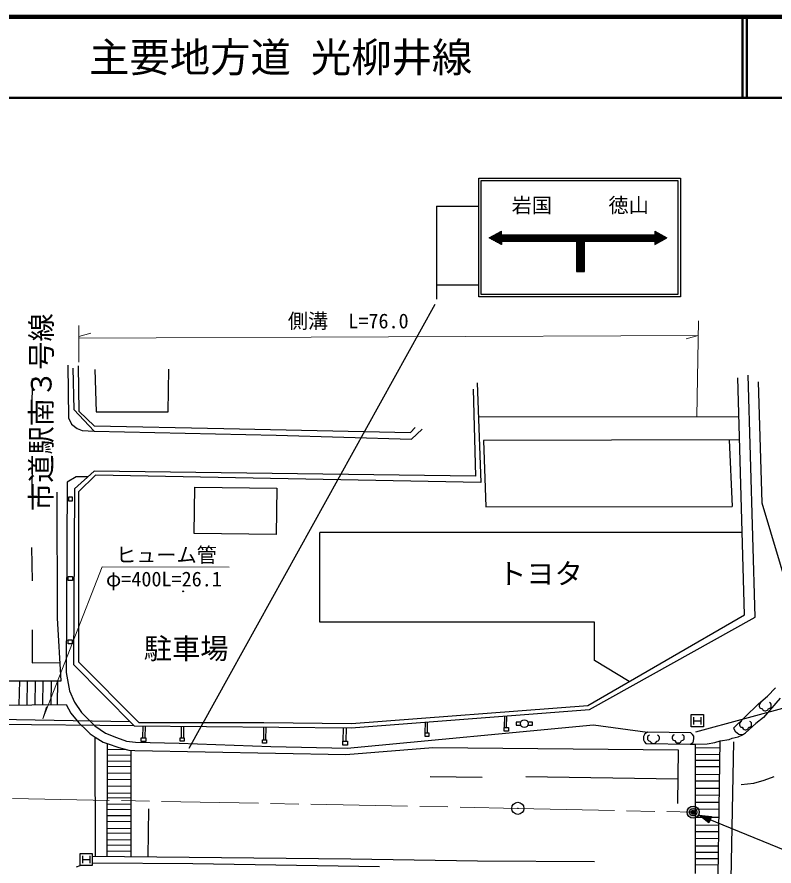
# Model space of a CAD drawing. Units: millimetres, scale not verified. Extents: x 40000 to 680000, y 20000 to 380000.
# Drawn here: x 207790 to 301642, y 274790 to 380000 of the extents above; entities that cross this region are included whole.
import ezdxf
from ezdxf.enums import TextEntityAlignment as Align

# ---------------------------------------------------------------- set-up
doc = ezdxf.new("R2010")
doc.units = ezdxf.units.MM
doc.header["$LTSCALE"] = 1000
doc.header["$PDMODE"] = 32
doc.header["$PDSIZE"] = 500
doc.linetypes.add('CHAIN', pattern=[18.5, 12, -1.5, 3.5, -1.5])
for name, color, linetype, lineweight in [('M-BGD', 7, 'Continuous', 25), ('M-BGD-EXST', 7, 'Continuous', 25), ('M-BMK', 2, 'CHAIN', 13), ('M-BMK-SRVR', 3, 'Continuous', 25), ('M-STR-HTXT', 7, 'Continuous', 13), ('M-STR-STRC', 7, 'Continuous', 25), ('M-TTL', 2, 'Continuous', 140), ('M-TTL-LINE', 7, 'Continuous', 50)]:
    doc.layers.add(name, color=color, linetype=linetype, lineweight=lineweight)
for name, color, linetype in [('M-BMK-HTXT', 7, 'Continuous'), ('M-OTRS', 6, 'Continuous'), ('M-TTL-TXT', 7, 'Continuous')]:
    doc.layers.add(name, color=color, linetype=linetype)
doc.styles.add('ＭＳ ゴシック', font='')
doc.styles.get('ＭＳ ゴシック').set_extended_font_data('MS Gothic')

msp = doc.modelspace()

# ---------------------------------------------------------------- hatches: boundary and pattern name
at = {"layer": 'M-BMK-SRVR'}
msp.add_hatch(color=256, dxfattribs=at).paths.add_polyline_path([(291021, 281914), (290987, 281866), (290954, 281809), (290928, 281753), (290899, 281674), (290885, 281620), (290872, 281537), (290869, 281420), (290879, 281331), (290896, 281256), (290918, 281189), (290948, 281122), (290991, 281048), (291028, 280996), (291078, 280940), (291129, 280891), (291196, 280839), (291242, 280811), (291330, 280767), (291394, 280744), (291512, 280717), (291602, 280710), (291666, 280711), (291722, 280717), (291777, 280727), (291820, 280737), (291858, 280749), (291912, 280770), (291970, 280797), (292001, 280815), (292062, 280856), (292122, 280904), (292164, 280945), (292210, 280999), (292247, 281052), (292287, 281120), (292314, 281180), (292338, 281248), (292357, 281331), (292366, 281410), (292368, 281466), (292362, 281558), (292348, 281632), (292329, 281700), (292305, 281761), (292278, 281817), (292261, 281846), (292242, 281876), (292201, 281932), (292168, 281970), (292114, 282023), (292040, 282080), (291983, 282115), (291935, 282140), (291892, 282158), (291817, 282183), (291748, 282198), (291655, 282209), (291605, 282210), (291512, 282202), (291433, 282187), (291358, 282163), (291296, 282137), (291243, 282109), (291200, 282082), (291152, 282047), (291106, 282008), (291070, 281972), (291042, 281940)])

# ---------------------------------------------------------------- linework, layer by layer
at = {"layer": 'M-BGD'}
for p, q in [((214115, 336864), (214171, 330332)), ((215490, 331099), (215409, 336785)), ((214708, 336470), (214850, 331358)), ((217431, 336310), (217601, 331085)), ((226519, 331085), (226632, 336367)), ((209684, 335217), (209627, 331127)), ((264851, 334685), (265305, 322326)), ((297970, 305920), (297148, 335276)), ((299291, 305631), (298451, 335611)), ((264360, 333874), (264644, 323082)), ((214850, 331358), (217352, 328685)), ((215490, 331099), (217353, 329327)), ((217601, 331085), (226519, 331085)), ((265007, 330434), (297281, 330510)), ((214171, 330332), (214569, 329537)), ((214569, 329537), (215251, 329026)), ((217353, 329327), (233451, 328996)), ((215251, 329026), (215875, 328742)), ((215875, 328742), (217352, 328685)), ((217352, 328685), (239913, 328163)), ((233451, 328996), (256581, 328505)), ((256581, 328505), (257172, 329142)), ((256692, 327697), (258041, 328904)), ((239913, 328163), (256692, 327697)), ((297363, 327595), (265639, 327523)), ((265639, 327523), (265923, 319287)), ((296098, 327592), (296453, 319358)), ((209684, 325050), (209627, 320790)), ((215109, 323033), (214018, 322351)), ((217359, 323721), (214919, 321543)), ((216588, 323033), (215109, 323033)), ((217510, 323207), (215401, 321141)), ((264644, 323082), (217359, 323721)), ((265305, 322326), (217510, 323207)), ((214018, 322351), (213887, 298768)), ((212807, 305503), (212772, 321131)), ((214919, 321543), (214800, 299757)), ((215401, 321141), (215409, 300091)), ((229762, 315993), (229840, 321751)), ((229840, 321751), (239994, 321614)), ((239994, 321614), (239916, 315856)), ((214217, 320020), (214217, 320544)), ((214217, 320544), (214624, 320544)), ((214624, 320020), (214217, 320020)), ((214624, 320544), (214624, 320020)), ((265923, 319287), (296453, 319358)), ((239916, 315856), (229762, 315993)), ((297684, 316133), (245345, 316129)), ((245345, 305012), (245345, 316129)), ((209571, 314258), (209684, 310112)), ((214155, 310179), (214155, 310652)), ((214155, 310652), (214664, 310652)), ((214664, 310652), (214664, 310179)), ((214664, 310179), (214155, 310179)), ((213261, 297733), (212807, 305503)), ((278550, 294691), (297970, 305920)), ((278769, 294194), (299291, 305631)), ((209656, 304075), (209656, 299986)), ((279373, 305012), (245345, 305012)), ((279373, 300265), (279373, 305012)), ((214156, 302331), (214156, 302825)), ((214156, 302825), (214651, 302825)), ((214651, 302331), (214156, 302331)), ((214651, 302825), (214651, 302331)), ((209656, 299986), (213129, 299992)), ((215409, 300091), (222906, 292590)), ((283702, 297670), (279373, 300265)), ((214800, 299757), (222326, 292160)), ((213887, 298768), (214319, 296488)), ((205945, 297733), (213261, 297733)), ((208085, 297733), (208041, 294749)), ((209038, 297733), (208995, 294758)), ((210038, 297733), (209995, 294768)), ((210992, 297733), (210949, 294777)), ((212037, 297733), (211994, 294787)), ((212809, 297733), (212766, 294795)), ((300825, 295856), (301814, 296874)), ((214319, 296488), (214937, 295106)), ((299720, 294896), (300825, 295856)), ((204191, 294710), (213881, 294806)), ((213881, 294806), (214473, 293715)), ((249247, 292442), (278550, 294691)), ((298033, 293238), (299720, 294896)), ((299835, 294853), (299805, 294733)), ((299805, 294733), (299805, 294613)), ((299805, 294613), (299835, 294493)), ((299925, 294973), (299835, 294853)), ((300045, 295033), (299925, 294973)), ((301185, 294973), (301065, 295033)), ((302395, 295594), (301087, 294082)), ((301275, 294853), (301185, 294973)), ((301305, 294733), (301275, 294853)), ((301275, 294493), (301305, 294613)), ((301305, 294613), (301305, 294733)), ((214473, 293715), (215472, 292533)), ((249237, 291916), (278769, 294194)), ((299835, 294493), (299895, 294403)), ((299895, 294403), (299985, 294343)), ((299985, 294343), (300105, 294313)), ((300105, 294313), (300165, 294313)), ((300165, 294313), (300195, 294223)), ((300195, 294223), (300255, 294133)), ((300255, 294133), (300375, 294043)), ((301087, 294082), (300330, 293209)), ((300375, 294043), (300495, 294013)), ((300495, 294013), (300615, 294013)), ((300615, 294013), (300705, 294043)), ((300705, 294043), (300825, 294103)), ((300825, 294103), (300885, 294163)), ((300885, 294163), (300915, 294223)), ((300915, 294223), (300945, 294313)), ((300945, 294313), (301005, 294313)), ((301005, 294313), (301125, 294343)), ((301125, 294343), (301215, 294403)), ((301215, 294403), (301275, 294493)), ((193755, 292513), (222284, 292203)), ((197218, 293096), (221776, 292715)), ((215472, 292533), (216427, 291625)), ((222906, 292590), (238407, 292582)), ((238407, 292582), (249247, 292442)), ((258392, 292622), (258371, 291280)), ((258645, 292641), (258624, 291280)), ((268227, 291947), (268250, 293382)), ((268482, 291947), (268509, 293402)), ((270250, 292635), (269690, 292635)), ((269690, 292635), (269690, 292235)), ((271690, 292635), (271130, 292635)), ((271690, 292235), (271690, 292635)), ((296608, 291872), (298033, 293238)), ((297393, 292525), (297363, 292405)), ((297483, 292645), (297393, 292525)), ((297603, 292705), (297483, 292645)), ((298743, 292645), (298623, 292705)), ((298833, 292525), (298743, 292645)), ((298863, 292405), (298833, 292525)), ((300330, 293209), (299400, 292453)), ((216427, 291625), (216881, 291170)), ((222326, 292160), (249237, 291916)), ((223385, 292150), (223361, 290670)), ((223674, 292148), (223651, 290670)), ((228153, 292107), (228130, 290670)), ((228444, 292104), (228421, 290670)), ((238365, 292014), (238340, 290434)), ((238638, 292012), (238613, 290434)), ((248227, 291925), (248200, 290252)), ((248591, 291922), (248564, 290252)), ((268198, 291519), (268198, 291947)), ((268198, 291947), (268719, 291947)), ((268719, 291519), (268198, 291519)), ((268719, 291947), (268719, 291519)), ((269690, 292235), (270250, 292235)), ((271130, 292235), (271690, 292235)), ((296608, 291872), (296870, 291406)), ((297363, 292405), (297363, 292285)), ((297363, 292285), (297393, 292165)), ((297393, 292165), (297453, 292075)), ((297453, 292075), (297543, 292015)), ((297543, 292015), (297663, 291985)), ((297663, 291985), (297723, 291985)), ((297723, 291985), (297753, 291895)), ((297753, 291895), (297813, 291805)), ((297813, 291805), (297933, 291715)), ((297933, 291715), (298053, 291685)), ((298053, 291685), (298173, 291685)), ((299400, 292453), (298120, 291290)), ((298173, 291685), (298263, 291715)), ((298263, 291715), (298383, 291775)), ((298383, 291775), (298443, 291835)), ((298443, 291835), (298473, 291895)), ((298473, 291895), (298503, 291985)), ((298503, 291985), (298563, 291985)), ((298563, 291985), (298683, 292015)), ((298683, 292015), (298773, 292075)), ((298773, 292075), (298833, 292165)), ((298833, 292165), (298863, 292285)), ((298863, 292285), (298863, 292405)), ((216881, 291170), (217491, 290776)), ((217535, 276016), (217491, 290776)), ((217491, 290776), (218490, 290140)), ((223192, 290234), (223192, 290670)), ((223192, 290670), (223773, 290670)), ((223773, 290670), (223773, 290234)), ((228026, 290270), (228026, 290670)), ((228026, 290670), (228535, 290670)), ((228535, 290670), (228535, 290270)), ((238247, 289998), (238247, 290434)), ((238247, 290434), (238719, 290434)), ((238719, 290434), (238719, 289998)), ((258398, 290838), (258398, 291280)), ((258398, 291280), (258864, 291280)), ((258864, 290838), (258398, 290838)), ((258864, 291280), (258864, 290838)), ((285613, 291180), (285467, 290831)), ((285467, 290831), (285467, 290424)), ((285467, 290424), (285584, 290192)), ((285962, 291384), (285613, 291180)), ((285976, 290821), (285946, 290701)), ((285946, 290701), (285946, 290581)), ((285946, 290581), (285976, 290461)), ((291313, 291297), (285962, 291384)), ((286066, 290941), (285976, 290821)), ((285976, 290461), (286036, 290371)), ((286186, 291001), (286066, 290941)), ((287326, 290941), (287206, 291001)), ((287416, 290821), (287326, 290941)), ((287356, 290371), (287416, 290461)), ((287446, 290701), (287416, 290821)), ((287416, 290461), (287446, 290581)), ((287446, 290581), (287446, 290701)), ((289043, 290877), (289013, 290757)), ((289013, 290757), (289013, 290637)), ((289013, 290637), (289043, 290517)), ((289133, 290997), (289043, 290877)), ((289043, 290517), (289103, 290427)), ((289103, 290427), (289193, 290367)), ((289253, 291057), (289133, 290997)), ((290393, 290997), (290273, 291057)), ((290333, 290367), (290423, 290427)), ((290483, 290877), (290393, 290997)), ((290423, 290427), (290483, 290517)), ((290513, 290757), (290483, 290877)), ((290483, 290517), (290513, 290637)), ((290513, 290637), (290513, 290757)), ((291545, 291093), (291313, 291297)), ((291720, 290889), (291545, 291093)), ((291603, 290104), (291720, 290540)), ((291720, 290540), (291720, 290889)), ((297277, 291086), (296870, 291406)), ((297713, 291057), (297277, 291086)), ((297713, 291057), (298120, 291290)), ((218490, 290140), (218990, 289958)), ((218958, 289970), (218946, 276001)), ((218990, 289958), (220399, 289458)), ((220399, 289458), (221671, 289140)), ((223773, 290234), (223192, 290234)), ((228535, 290270), (228026, 290270)), ((238719, 289998), (238247, 289998)), ((248171, 289779), (248171, 290252)), ((248171, 290252), (248752, 290252)), ((248752, 289779), (248171, 289779)), ((248566, 288604), (259336, 289474)), ((248752, 290252), (248752, 289779)), ((259336, 289474), (289778, 289191)), ((285584, 290192), (285758, 289988)), ((285758, 289988), (291254, 289872)), ((286036, 290371), (286126, 290311)), ((286126, 290311), (286246, 290281)), ((286246, 290281), (286306, 290281)), ((286306, 290281), (286336, 290191)), ((286336, 290191), (286396, 290101)), ((286396, 290101), (286516, 290011)), ((286516, 290011), (286636, 289981)), ((286636, 289981), (286756, 289981)), ((286756, 289981), (286846, 290011)), ((286846, 290011), (286966, 290071)), ((286966, 290071), (287026, 290131)), ((287026, 290131), (287056, 290191)), ((287056, 290191), (287086, 290281)), ((287086, 290281), (287146, 290281)), ((287146, 290281), (287266, 290311)), ((287266, 290311), (287356, 290371)), ((289193, 290367), (289313, 290337)), ((289313, 290337), (289373, 290337)), ((289373, 290337), (289403, 290247)), ((289403, 290247), (289463, 290157)), ((289463, 290157), (289583, 290067)), ((289583, 290067), (289703, 290037)), ((289703, 290037), (289823, 290037)), ((289823, 290037), (289913, 290067)), ((289913, 290067), (290033, 290127)), ((290033, 290127), (290093, 290187)), ((290093, 290187), (290123, 290247)), ((290123, 290247), (290153, 290337)), ((290153, 290337), (290213, 290337)), ((290213, 290337), (290333, 290367)), ((291254, 289872), (291603, 290104)), ((291882, 289870), (291877, 273848)), ((294950, 289418), (291882, 289397)), ((294704, 273625), (294964, 290304)), ((296599, 290195), (296272, 273212)), ((218957, 288578), (221900, 288541)), ((218958, 289268), (221327, 289226)), ((221671, 289140), (222398, 289095)), ((221901, 289126), (221891, 275969)), ((222398, 289095), (248566, 288604)), ((289778, 289191), (289665, 282545)), ((291882, 288615), (294938, 288636)), ((218957, 287833), (221899, 287796)), ((291881, 287893), (294926, 287914)), ((218955, 286344), (221898, 286307)), ((218956, 287178), (221899, 287142)), ((291881, 287103), (294914, 287123)), ((218955, 285543), (221898, 285507)), ((258993, 285896), (265468, 285783)), ((270864, 285896), (289717, 285613)), ((291881, 286135), (294899, 286156)), ((291881, 285344), (294887, 285364)), ((299129, 285070), (300438, 285434)), ((300438, 285434), (301674, 285870)), ((218954, 284707), (221897, 284670)), ((291930, 284437), (294873, 284457)), ((297566, 284889), (299129, 285070)), ((218953, 283869), (221897, 283833)), ((218953, 283288), (221896, 283251)), ((291880, 283576), (294859, 283596)), ((218952, 282488), (221896, 282452)), ((291880, 282692), (294845, 282712)), ((218951, 281834), (221895, 281797)), ((218951, 281070), (221895, 281034)), ((224110, 281871), (224000, 275947)), ((291880, 281854), (294832, 281874)), ((292341, 281103), (293888, 280922)), ((293569, 280145), (292341, 281103)), ((292341, 281103), (318959, 270170)), ((292730, 280944), (293787, 280834)), ((293559, 280279), (292730, 280944)), ((293888, 280922), (293569, 280145)), ((218950, 280344), (221894, 280307)), ((291879, 280826), (294816, 280846)), ((291879, 279865), (294801, 279885)), ((292952, 280852), (293686, 280745)), ((293549, 280412), (292952, 280852)), ((293285, 280716), (293585, 280657)), ((293539, 280546), (293285, 280716)), ((293585, 280657), (293539, 280546)), ((293686, 280745), (293549, 280412)), ((293787, 280834), (293559, 280279)), ((218949, 279471), (221893, 279435)), ((218949, 278890), (221893, 278853)), ((291879, 279052), (294789, 279072)), ((218948, 278090), (221892, 278054)), ((291879, 278209), (294776, 278228)), ((218947, 277399), (221892, 277363)), ((291878, 277278), (294761, 277298)), ((217124, 276020), (249186, 275679)), ((218947, 276672), (221891, 276636)), ((249186, 275679), (264890, 275452)), ((291878, 276493), (294749, 276512)), ((291878, 275707), (294737, 275727)), ((264890, 275452), (279391, 275339)), ((291878, 274952), (294725, 274971))]:
    msp.add_line(p, q, dxfattribs=at)
for centre, radius in [((228388, 308825), 50), ((270690, 292435), 480)]:
    msp.add_circle(centre, radius, dxfattribs=at)
at = {"layer": 'M-BGD-EXST'}
for p, q in [((291378, 292047), (291378, 293547)), ((291378, 293547), (292878, 293547)), ((292878, 293547), (292878, 292047)), ((291678, 293247), (291678, 292347)), ((291678, 292797), (292578, 292797)), ((292578, 293247), (292578, 292347)), ((292878, 292047), (291378, 292047)), ((215621, 274855), (215621, 276355)), ((215621, 276355), (217121, 276355)), ((215921, 276055), (215921, 275155)), ((216821, 276055), (216821, 275155)), ((217121, 276355), (217121, 274855)), ((217121, 274855), (215621, 274855)), ((215921, 275605), (216821, 275605))]:
    msp.add_line(p, q, dxfattribs=at)
at = {"layer": 'M-BMK'}
for p, q in [((170238, 283869), (269875, 281938)), ((269875, 281938), (291618, 281460))]:
    msp.add_line(p, q, dxfattribs=at)
at = {"layer": 'M-BMK-SRVR'}
for centre, radius in [((269875, 281938), 750), ((269875, 281938), 30), ((291618, 281460), 750), ((291618, 281460), 450), ((291618, 281460), 150)]:
    msp.add_circle(centre, radius, dxfattribs=at)
at = {"layer": 'M-OTRS'}
msp.add_point((291618, 281460), dxfattribs=at)
at = {"layer": 'M-STR-HTXT'}
for p, q in [((292264, 342361), (292077, 330498)), ((215445, 341777), (215464, 337215)), ((215451, 340412), (216952, 340825)), ((292235, 340543), (215454, 340199)), ((292235, 340543), (290737, 340116)), ((211011, 293025), (218348, 311850)), ((218348, 311850), (234109, 311809)), ((211011, 293025), (211449, 294520))]:
    msp.add_line(p, q, dxfattribs=at)
at = {"layer": 'M-STR-STRC'}
for p, q in [((265028, 360023), (290028, 360023)), ((265028, 345323), (265028, 360023)), ((290028, 360023), (290028, 345323)), ((265328, 345623), (265328, 359723)), ((265328, 359723), (289728, 359723)), ((289728, 359723), (289728, 345623)), ((259793, 356567), (265028, 356567)), ((259793, 356567), (259793, 345036)), ((266346, 352638), (267846, 353472)), ((267846, 351805), (266346, 352638)), ((266382, 352618), (288310, 352618)), ((266544, 352748), (288148, 352748)), ((266616, 352488), (288076, 352488)), ((266778, 352878), (287914, 352878)), ((267012, 353008), (287680, 353008)), ((267246, 353138), (267846, 353138)), ((267480, 353268), (267846, 353268)), ((267714, 353398), (267846, 353398)), ((267846, 353008), (267846, 353472)), ((286846, 353472), (288346, 352638)), ((286846, 353472), (286846, 353008)), ((286846, 353398), (286978, 353398)), ((286846, 353268), (287212, 353268)), ((286846, 353138), (287446, 353138)), ((286846, 351805), (288346, 352638)), ((266850, 352358), (287842, 352358)), ((267084, 352228), (287608, 352228)), ((267318, 352098), (267846, 352098)), ((267552, 351968), (267846, 351968)), ((267786, 351838), (267846, 351838)), ((267846, 352228), (267846, 351805)), ((277158, 352228), (277158, 348458)), ((277158, 352098), (278158, 352098)), ((277158, 351968), (278158, 351968)), ((277158, 351838), (278158, 351838)), ((277158, 351708), (278158, 351708)), ((277158, 351578), (278158, 351578)), ((277158, 351448), (278158, 351448)), ((278158, 348458), (278158, 352228)), ((286846, 352228), (286846, 351805)), ((286846, 352098), (287374, 352098)), ((286846, 351968), (287140, 351968)), ((286846, 351838), (286906, 351838)), ((277158, 351318), (278158, 351318)), ((277158, 351188), (278158, 351188)), ((277158, 351058), (278158, 351058)), ((277158, 350928), (278158, 350928)), ((277158, 350798), (278158, 350798)), ((277158, 350668), (278158, 350668)), ((277158, 350538), (278158, 350538)), ((277158, 350408), (278158, 350408)), ((277158, 350278), (278158, 350278)), ((277158, 350148), (278158, 350148)), ((277158, 350018), (278158, 350018)), ((277158, 349888), (278158, 349888)), ((277158, 349758), (278158, 349758)), ((277158, 349628), (278158, 349628)), ((277158, 349498), (278158, 349498)), ((277158, 349368), (278158, 349368)), ((277158, 349238), (278158, 349238)), ((277158, 349108), (278158, 349108)), ((277158, 348978), (278158, 348978)), ((277158, 348848), (278158, 348848)), ((277158, 348718), (278158, 348718)), ((277158, 348588), (278158, 348588)), ((277158, 348458), (278158, 348458)), ((259793, 346797), (265028, 346797)), ((290028, 345323), (265028, 345323)), ((289728, 345623), (265328, 345623)), ((229141, 289407), (259642, 344420)), ((299691, 334794), (300135, 319796)), ((300135, 319796), (303471, 308587)), ((291932, 291415), (331387, 302124)), ((214937, 295106), (215774, 293798)), ((215774, 293798), (217446, 292162)), ((217446, 292162), (218754, 291253)), ((248715, 289377), (279264, 292292)), ((279264, 292292), (285962, 291384)), ((218754, 291253), (220136, 290708)), ((220136, 290708), (221372, 290272)), ((294964, 290304), (296091, 290479)), ((296091, 290479), (296454, 290624)), ((296454, 290624), (297190, 290792)), ((297190, 290792), (297713, 291057)), ((221372, 290272), (222499, 290126)), ((222499, 290126), (227879, 290017)), ((227879, 290017), (239250, 289596)), ((239250, 289596), (248715, 289377)), ((291254, 289872), (291882, 289870)), ((291882, 289870), (293364, 289934)), ((293364, 289934), (294309, 290079)), ((294309, 290079), (294964, 290304)), ((215163, 274691), (215618, 274859)), ((217151, 275202), (229590, 275089)), ((229590, 275089), (252743, 274726))]:
    msp.add_line(p, q, dxfattribs=at)
at = {"layer": 'M-TTL'}
msp.add_line((680000, 380000), (40000, 380000), dxfattribs=at)
at = {"layer": 'M-TTL-LINE'}
for p, q in [((297750, 380000), (297750, 370000)), ((298250, 380000), (298250, 370000)), ((40000, 370000), (680000, 370000))]:
    msp.add_line(p, q, dxfattribs=at)

# ---------------------------------------------------------------- texts
at = {"layer": 'M-BGD', "style": 'ＭＳ ゴシック'}
for s, p in [('トヨタ', (267436, 308964)), ('駐車場', (223517, 299682))]:
    msp.add_text(s, height=2566, dxfattribs=at).set_placement(p, align=Align.BOTTOM_LEFT)
at = {"layer": 'M-BMK-HTXT', "style": 'ＭＳ ゴシック'}
msp.add_text('市道駅南３号線', height=2566, rotation=89.9, dxfattribs=at).set_placement((212825, 318782), align=Align.BOTTOM_LEFT)
at = {"layer": 'M-STR-HTXT', "style": 'ＭＳ ゴシック'}
for s, p in [('側溝\u3000L=76.0', (241362, 340866)), ('ヒューム管', (220075, 311873)), ('φ=400L=26.1', (218825, 308891))]:
    msp.add_text(s, height=1833, dxfattribs=at).set_placement(p, align=Align.BOTTOM_LEFT)
at = {"layer": 'M-STR-STRC', "style": 'ＭＳ ゴシック'}
for s, p in [('岩国', (269122, 355201)), ('徳山', (281118, 355201))]:
    msp.add_text(s, height=1833, dxfattribs=at).set_placement(p, align=Align.BOTTOM_LEFT)
at = {"layer": 'M-TTL-TXT', "style": 'ＭＳ ゴシック'}
msp.add_text('主要地方道 光柳井線', height=3666, dxfattribs=at).set_placement((216734, 375000), align=Align.MIDDLE_LEFT)

doc.saveas('drawing.dxf')
